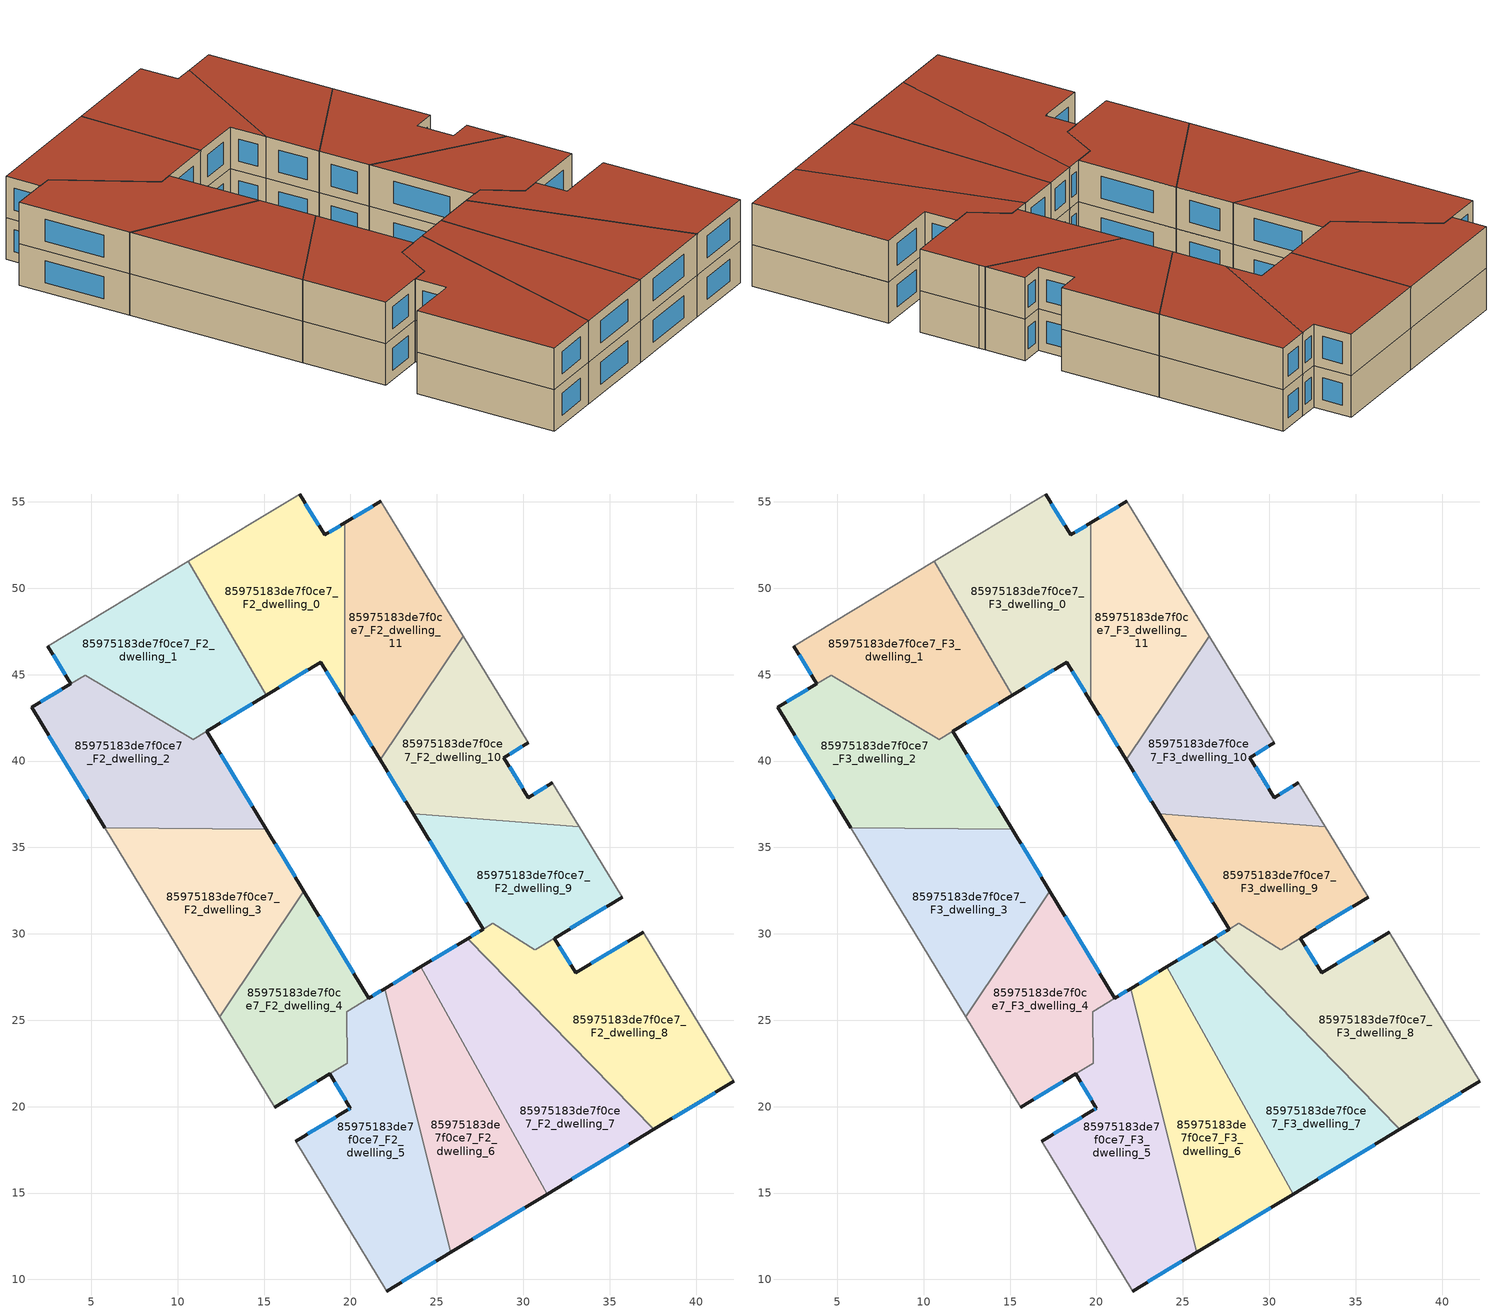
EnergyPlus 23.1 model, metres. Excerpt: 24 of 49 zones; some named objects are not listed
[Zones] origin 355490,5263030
85975183de7f0ce7_F2_dwelling_0
 floor to 85975183de7f0ce7_F1_dwelling_0 (EU_floor_Construction): 19.67,53.79 19.67,43.43 18.28,45.72 15.13,43.82 10.62,51.56 17.06,55.45 18.5,53.08 z6
 wall outside (EU_wall_Construction): 19.67,53.79 18.5,53.08 17.06,55.45 / 15.13,43.82 18.28,45.72 19.67,43.43 z6:9
 wall to 85975183de7f0ce7_F2_dwelling_11 (EU_wall_Construction): 19.67,43.43 19.67,53.79 z6:9
 wall to 85975183de7f0ce7_F2_dwelling_1 (EU_wall_Construction): 10.62,51.56 15.13,43.82 z6:9
 wall adiabatic (EU_wall_Construction): 17.06,55.45 10.62,51.56 z6:9
 window (EU_Window_Construction): 19.4,53.62 18.78,53.25 / 18.61,45.18 19.35,43.97 / 15.87,44.26 17.54,45.27 / 18.16,53.64 17.4,54.89 z6.7:8.3
85975183de7f0ce7_F2_dwelling_1
 floor to 85975183de7f0ce7_F1_dwelling_1 (EU_floor_Construction): 10.62,51.56 15.13,43.82 10.87,41.25 4.64,44.96 3.82,44.47 2.5,46.65 z6
 wall outside (EU_wall_Construction): 2.5,46.65 3.82,44.47 / 11.68,41.73 15.13,43.82 z6:9
 wall adiabatic (EU_wall_Construction): 10.62,51.56 2.5,46.65 z6:9
 wall to 85975183de7f0ce7_F2_dwelling_2 (EU_wall_Construction): 10.87,41.24 11.67,41.73 / 4.65,44.96 10.87,41.25 / 3.82,44.47 4.64,44.96 z6:9
 window (EU_Window_Construction): 2.81,46.14 3.51,44.98 / 12.49,42.22 14.32,43.33 z6.7:8.3
85975183de7f0ce7_F2_dwelling_10
 floor to 85975183de7f0ce7_F1_dwelling_10 (EU_floor_Construction): 26.53,47.21 30.28,41.04 28.88,40.2 30.29,37.89 31.69,38.73 33.23,36.19 23.62,36.94 21.71,40.08 z6
 wall outside (EU_wall_Construction): 31.69,38.73 30.29,37.89 28.88,40.2 30.28,41.04 / 21.71,40.08 23.62,36.94 z6:9
 wall to 85975183de7f0ce7_F2_dwelling_11 (EU_wall_Construction): 26.53,47.21 21.71,40.08 z6:9
 wall adiabatic (EU_wall_Construction): 30.28,41.04 26.53,47.21 / 33.23,36.19 31.69,38.73 z6:9
 wall to 85975183de7f0ce7_F2_dwelling_9 (EU_wall_Construction): 23.62,36.94 33.23,36.19 z6:9
 window (EU_Window_Construction): 29.21,40.4 29.95,40.85 / 29.96,38.43 29.21,39.66 / 31.36,38.53 30.61,38.09 / 22.16,39.34 23.17,37.68 z6.7:8.3
85975183de7f0ce7_F2_dwelling_11
 floor to 85975183de7f0ce7_F1_dwelling_11 (EU_floor_Construction): 21.77,55.04 26.53,47.21 21.71,40.08 19.67,43.43 19.67,53.79 z6
 wall outside (EU_wall_Construction): 21.77,55.04 19.67,53.79 / 19.67,43.43 21.71,40.08 z6:9
 wall adiabatic (EU_wall_Construction): 26.53,47.21 21.77,55.04 z6:9
 window (EU_Window_Construction): 21.27,54.75 20.17,54.08 / 20.15,42.64 21.23,40.87 z6.7:8.3
85975183de7f0ce7_F2_dwelling_2
 floor to 85975183de7f0ce7_F1_dwelling_2 (EU_floor_Construction): 11.67,41.73 15.13,36.04 5.8,36.14 1.56,43.11 3.82,44.47 4.65,44.96 10.87,41.24 z6
 wall outside (EU_wall_Construction): 15.13,36.04 11.67,41.73 / 3.82,44.46 1.56,43.11 5.8,36.14 z6:9
 wall to 85975183de7f0ce7_F2_dwelling_3 (EU_wall_Construction): 5.8,36.14 15.13,36.04 z6:9
 window (EU_Window_Construction): 14.31,37.38 12.48,40.39 / 2.55,41.47 4.8,37.78 / 3.29,44.15 2.09,43.43 z6.7:8.3
85975183de7f0ce7_F2_dwelling_3
 floor to 85975183de7f0ce7_F1_dwelling_3 (EU_floor_Construction): 15.13,36.04 17.3,32.46 12.43,25.22 5.8,36.14 z6
 wall outside (EU_wall_Construction): 17.3,32.46 15.13,36.04 z6:9
 wall to 85975183de7f0ce7_F2_dwelling_4 (EU_wall_Construction): 12.43,25.22 17.3,32.46 z6:9
 wall adiabatic (EU_wall_Construction): 5.8,36.14 12.43,25.22 z6:9
 window (EU_Window_Construction): 16.79,33.3 15.64,35.2 z6.7:8.3
85975183de7f0ce7_F2_dwelling_4
 floor to 85975183de7f0ce7_F1_dwelling_4 (EU_floor_Construction): 17.3,32.46 21.06,26.27 19.78,25.5 19.82,22.51 15.62,19.97 12.43,25.22 z6
 wall outside (EU_wall_Construction): 21.06,26.27 17.3,32.46 / 15.62,19.97 18.8,21.89 z6:9
 wall adiabatic (EU_wall_Construction): 12.43,25.22 15.62,19.97 z6:9
 wall to 85975183de7f0ce7_F2_dwelling_5 (EU_wall_Construction): 18.8,21.89 19.82,22.51 19.78,25.5 21.06,26.27 z6:9
 window (EU_Window_Construction): 20.18,27.73 18.18,31.01 / 16.37,20.42 18.05,21.44 z6.7:8.3
85975183de7f0ce7_F2_dwelling_5
 floor to 85975183de7f0ce7_F1_dwelling_5 (EU_floor_Construction): 21.98,26.83 25.81,11.58 22.09,9.33 16.83,17.99 19.85,19.81 20,19.91 18.8,21.89 19.82,22.51 19.78,25.5 z6
 wall outside (EU_wall_Construction): 21.98,26.83 21.07,26.28 / 22.09,9.33 25.81,11.58 / 18.8,21.89 20,19.91 19.85,19.81 16.83,17.99 z6:9
 wall to 85975183de7f0ce7_F2_dwelling_6 (EU_wall_Construction): 25.81,11.58 21.98,26.83 z6:9
 wall adiabatic (EU_wall_Construction): 16.83,17.99 22.09,9.33 z6:9
 window (EU_Window_Construction): 21.76,26.7 21.28,26.4 / 22.96,9.86 24.94,11.05 / 19.14,19.38 17.54,18.42 / 19.96,19.88 19.88,19.83 / 19.08,21.42 19.72,20.37 z6.7:8.3
85975183de7f0ce7_F2_dwelling_6
 floor to 85975183de7f0ce7_F1_dwelling_6 (EU_floor_Construction): 24.07,28.09 31.38,14.94 25.81,11.58 21.98,26.83 z6
 wall outside (EU_wall_Construction): 24.07,28.09 21.98,26.83 / 25.81,11.58 31.38,14.94 z6:9
 wall to 85975183de7f0ce7_F2_dwelling_7 (EU_wall_Construction): 31.38,14.94 24.07,28.09 z6:9
 window (EU_Window_Construction): 23.58,27.79 22.47,27.12 / 27.12,12.37 30.07,14.15 z6.7:8.3
85975183de7f0ce7_F2_dwelling_7
 floor to 85975183de7f0ce7_F1_dwelling_7 (EU_floor_Construction): 26.78,29.72 37.56,18.68 31.38,14.94 24.07,28.09 z6
 wall outside (EU_wall_Construction): 31.38,14.94 37.56,18.68 / 26.78,29.72 24.07,28.09 z6:9
 wall to 85975183de7f0ce7_F2_dwelling_8 (EU_wall_Construction): 37.56,18.68 26.78,29.72 z6:9
 window (EU_Window_Construction): 32.83,15.82 36.11,17.8 / 26.14,29.34 24.71,28.47 z6.7:8.3
85975183de7f0ce7_F2_dwelling_8
 floor to 85975183de7f0ce7_F1_dwelling_8 (EU_floor_Construction): 36.93,30.11 42.18,21.47 37.56,18.68 26.78,29.72 27.67,30.26 28.24,30.61 30.68,29.08 31.8,29.75 33.03,27.75 z6
 wall outside (EU_wall_Construction): 36.93,30.11 33.03,27.75 31.8,29.75 / 37.56,18.68 42.18,21.47 / 27.67,30.26 26.78,29.72 z6:9
 wall to 85975183de7f0ce7_F2_dwelling_9 (EU_wall_Construction): 28.24,30.61 27.68,30.27 / 31.8,29.75 30.68,29.08 28.25,30.61 z6:9
 wall adiabatic (EU_wall_Construction): 42.18,21.47 36.93,30.11 z6:9
 window (EU_Window_Construction): 32.74,28.22 32.09,29.28 / 36.01,29.55 33.94,28.3 / 38.64,19.33 41.09,20.81 / 27.46,30.14 26.99,29.85 z6.7:8.3
85975183de7f0ce7_F2_dwelling_9
 floor to 85975183de7f0ce7_F1_dwelling_9 (EU_floor_Construction): 33.46,35.83 35.71,32.12 31.8,29.75 30.68,29.08 28.24,30.61 27.68,30.27 23.62,36.94 33.23,36.19 z6
 wall outside (EU_wall_Construction): 23.62,36.94 27.68,30.27 / 31.81,29.76 35.71,32.12 z6:9
 wall adiabatic (EU_wall_Construction): 35.71,32.12 33.46,35.83 33.23,36.19 z6:9
 window (EU_Window_Construction): 24.57,35.38 26.73,31.84 / 32.72,30.31 34.8,31.56 z6.7:8.3
85975183de7f0ce7_F3_dwelling_0
 floor to 85975183de7f0ce7_F2_dwelling_0 (EU_floor_Construction): 19.67,53.79 19.67,43.43 18.28,45.72 15.13,43.82 10.62,51.56 17.06,55.45 18.5,53.08 z9
 wall outside (EU_wall_Construction): 19.67,53.79 18.5,53.08 17.06,55.45 / 15.13,43.82 18.28,45.72 19.67,43.43 z9:12
 wall to 85975183de7f0ce7_F3_dwelling_11 (EU_wall_Construction): 19.67,43.43 19.67,53.79 z9:12
 wall to 85975183de7f0ce7_F3_dwelling_1 (EU_wall_Construction): 10.62,51.56 15.13,43.82 z9:12
 wall adiabatic (EU_wall_Construction): 17.06,55.45 10.62,51.56 z9:12
 window (EU_Window_Construction): 19.4,53.62 18.78,53.25 / 18.61,45.18 19.35,43.97 / 15.87,44.26 17.54,45.27 / 18.16,53.64 17.4,54.89 z9.7:11.3
 roof outside (EU_roof_Construction): 19.67,43.43 19.67,53.79 18.5,53.08 17.06,55.45 10.62,51.56 15.13,43.82 18.28,45.72 z12
85975183de7f0ce7_F3_dwelling_1
 floor to 85975183de7f0ce7_F2_dwelling_1 (EU_floor_Construction): 10.62,51.56 15.13,43.82 10.87,41.25 4.64,44.96 3.82,44.47 2.5,46.65 z9
 wall outside (EU_wall_Construction): 2.5,46.65 3.82,44.47 / 11.68,41.73 15.13,43.82 z9:12
 wall adiabatic (EU_wall_Construction): 10.62,51.56 2.5,46.65 z9:12
 wall to 85975183de7f0ce7_F3_dwelling_2 (EU_wall_Construction): 10.87,41.24 11.67,41.73 / 4.65,44.96 10.87,41.25 / 3.82,44.47 4.64,44.96 z9:12
 window (EU_Window_Construction): 2.81,46.14 3.51,44.98 / 12.49,42.22 14.32,43.33 z9.7:11.3
 roof outside (EU_roof_Construction): 15.13,43.82 10.62,51.56 2.5,46.65 3.82,44.47 4.64,44.96 10.87,41.25 z12
85975183de7f0ce7_F3_dwelling_10
 floor to 85975183de7f0ce7_F2_dwelling_10 (EU_floor_Construction): 26.53,47.21 30.28,41.04 28.88,40.2 30.29,37.89 31.69,38.73 33.23,36.19 23.62,36.94 21.71,40.08 z9
 wall outside (EU_wall_Construction): 31.69,38.73 30.29,37.89 28.88,40.2 30.28,41.04 / 21.71,40.08 23.62,36.94 z9:12
 wall to 85975183de7f0ce7_F3_dwelling_11 (EU_wall_Construction): 26.53,47.21 21.71,40.08 z9:12
 wall adiabatic (EU_wall_Construction): 30.28,41.04 26.53,47.21 / 33.23,36.19 31.69,38.73 z9:12
 wall to 85975183de7f0ce7_F3_dwelling_9 (EU_wall_Construction): 23.62,36.94 33.23,36.19 z9:12
 window (EU_Window_Construction): 29.21,40.4 29.95,40.85 / 29.96,38.43 29.21,39.66 / 31.36,38.53 30.61,38.09 / 22.16,39.34 23.17,37.68 z9.7:11.3
 roof outside (EU_roof_Construction): 33.23,36.19 31.69,38.73 30.29,37.89 28.88,40.2 30.28,41.04 26.53,47.21 21.71,40.08 23.62,36.94 z12
85975183de7f0ce7_F3_dwelling_11
 floor to 85975183de7f0ce7_F2_dwelling_11 (EU_floor_Construction): 21.77,55.04 26.53,47.21 21.71,40.08 19.67,43.43 19.67,53.79 z9
 wall outside (EU_wall_Construction): 21.77,55.04 19.67,53.79 / 19.67,43.43 21.71,40.08 z9:12
 wall adiabatic (EU_wall_Construction): 26.53,47.21 21.77,55.04 z9:12
 window (EU_Window_Construction): 21.27,54.75 20.17,54.08 / 20.15,42.64 21.23,40.87 z9.7:11.3
 roof outside (EU_roof_Construction): 21.71,40.08 26.53,47.21 21.77,55.04 19.67,53.79 19.67,43.43 z12
85975183de7f0ce7_F3_dwelling_2
 floor to 85975183de7f0ce7_F2_dwelling_2 (EU_floor_Construction): 11.67,41.73 15.13,36.04 5.8,36.14 1.56,43.11 3.82,44.47 4.65,44.96 10.87,41.24 z9
 wall outside (EU_wall_Construction): 15.13,36.04 11.67,41.73 / 3.82,44.46 1.56,43.11 5.8,36.14 z9:12
 wall to 85975183de7f0ce7_F3_dwelling_3 (EU_wall_Construction): 5.8,36.14 15.13,36.04 z9:12
 window (EU_Window_Construction): 14.31,37.38 12.48,40.39 / 2.55,41.47 4.8,37.78 / 3.29,44.15 2.09,43.43 z9.7:11.3
 roof outside (EU_roof_Construction): 15.13,36.04 11.67,41.73 10.87,41.24 4.65,44.96 3.82,44.47 1.56,43.11 5.8,36.14 z12
85975183de7f0ce7_F3_dwelling_3
 floor to 85975183de7f0ce7_F2_dwelling_3 (EU_floor_Construction): 15.13,36.04 17.3,32.46 12.43,25.22 5.8,36.14 z9
 wall outside (EU_wall_Construction): 17.3,32.46 15.13,36.04 z9:12
 wall to 85975183de7f0ce7_F3_dwelling_4 (EU_wall_Construction): 12.43,25.22 17.3,32.46 z9:12
 wall adiabatic (EU_wall_Construction): 5.8,36.14 12.43,25.22 z9:12
 window (EU_Window_Construction): 16.79,33.3 15.64,35.2 z9.7:11.3
 roof outside (EU_roof_Construction): 12.43,25.22 17.3,32.46 15.13,36.04 5.8,36.14 z12
85975183de7f0ce7_F3_dwelling_4
 floor to 85975183de7f0ce7_F2_dwelling_4 (EU_floor_Construction): 17.3,32.46 21.06,26.27 19.78,25.5 19.82,22.51 15.62,19.97 12.43,25.22 z9
 wall outside (EU_wall_Construction): 21.06,26.27 17.3,32.46 / 15.62,19.97 18.8,21.89 z9:12
 wall adiabatic (EU_wall_Construction): 12.43,25.22 15.62,19.97 z9:12
 wall to 85975183de7f0ce7_F3_dwelling_5 (EU_wall_Construction): 18.8,21.89 19.82,22.51 19.78,25.5 21.06,26.27 z9:12
 window (EU_Window_Construction): 20.18,27.73 18.18,31.01 / 16.37,20.42 18.05,21.44 z9.7:11.3
 roof outside (EU_roof_Construction): 19.82,22.51 19.78,25.5 21.06,26.27 17.3,32.46 12.43,25.22 15.62,19.97 z12
85975183de7f0ce7_F3_dwelling_5
 floor to 85975183de7f0ce7_F2_dwelling_5 (EU_floor_Construction): 21.98,26.83 25.81,11.58 22.09,9.33 16.83,17.99 19.85,19.81 20,19.91 18.8,21.89 19.82,22.51 19.78,25.5 z9
 wall outside (EU_wall_Construction): 21.98,26.83 21.07,26.28 / 22.09,9.33 25.81,11.58 / 18.8,21.89 20,19.91 19.85,19.81 16.83,17.99 z9:12
 wall to 85975183de7f0ce7_F3_dwelling_6 (EU_wall_Construction): 25.81,11.58 21.98,26.83 z9:12
 wall adiabatic (EU_wall_Construction): 16.83,17.99 22.09,9.33 z9:12
 window (EU_Window_Construction): 21.76,26.7 21.28,26.4 / 22.96,9.86 24.94,11.05 / 19.14,19.38 17.54,18.42 / 19.96,19.88 19.88,19.83 / 19.08,21.42 19.72,20.37 z9.7:11.3
 roof outside (EU_roof_Construction): 25.81,11.58 21.98,26.83 19.78,25.5 19.82,22.51 18.8,21.89 20,19.91 19.85,19.81 16.83,17.99 22.09,9.33 z12
85975183de7f0ce7_F3_dwelling_6
 floor to 85975183de7f0ce7_F2_dwelling_6 (EU_floor_Construction): 24.07,28.09 31.38,14.94 25.81,11.58 21.98,26.83 z9
 wall outside (EU_wall_Construction): 24.07,28.09 21.98,26.83 / 25.81,11.58 31.38,14.94 z9:12
 wall to 85975183de7f0ce7_F3_dwelling_7 (EU_wall_Construction): 31.38,14.94 24.07,28.09 z9:12
 window (EU_Window_Construction): 23.58,27.79 22.47,27.12 / 27.12,12.37 30.07,14.15 z9.7:11.3
 roof outside (EU_roof_Construction): 31.38,14.94 24.07,28.09 21.98,26.83 25.81,11.58 z12
85975183de7f0ce7_F3_dwelling_7
 floor to 85975183de7f0ce7_F2_dwelling_7 (EU_floor_Construction): 26.78,29.72 37.56,18.68 31.38,14.94 24.07,28.09 z9
 wall outside (EU_wall_Construction): 31.38,14.94 37.56,18.68 / 26.78,29.72 24.07,28.09 z9:12
 wall to 85975183de7f0ce7_F3_dwelling_8 (EU_wall_Construction): 37.56,18.68 26.78,29.72 z9:12
 window (EU_Window_Construction): 32.83,15.82 36.11,17.8 / 26.14,29.34 24.71,28.47 z9.7:11.3
 roof outside (EU_roof_Construction): 37.56,18.68 26.78,29.72 24.07,28.09 31.38,14.94 z12
85975183de7f0ce7_F3_dwelling_8
 floor to 85975183de7f0ce7_F2_dwelling_8 (EU_floor_Construction): 36.93,30.11 42.18,21.47 37.56,18.68 26.78,29.72 27.67,30.26 28.24,30.61 30.68,29.08 31.8,29.75 33.03,27.75 z9
 wall outside (EU_wall_Construction): 36.93,30.11 33.03,27.75 31.8,29.75 / 37.56,18.68 42.18,21.47 / 27.67,30.26 26.78,29.72 z9:12
 wall to 85975183de7f0ce7_F3_dwelling_9 (EU_wall_Construction): 28.24,30.61 27.68,30.27 / 31.8,29.75 30.68,29.08 28.25,30.61 z9:12
 wall adiabatic (EU_wall_Construction): 42.18,21.47 36.93,30.11 z9:12
 window (EU_Window_Construction): 32.74,28.22 32.09,29.28 / 36.01,29.55 33.94,28.3 / 38.64,19.33 41.09,20.81 / 27.46,30.14 26.99,29.85 z9.7:11.3
 roof outside (EU_roof_Construction): 42.18,21.47 36.93,30.11 33.03,27.75 31.8,29.75 30.68,29.08 28.25,30.61 26.78,29.72 37.56,18.68 z12
85975183de7f0ce7_F3_dwelling_9
 floor to 85975183de7f0ce7_F2_dwelling_9 (EU_floor_Construction): 33.46,35.83 35.71,32.12 31.8,29.75 30.68,29.08 28.24,30.61 27.68,30.27 23.62,36.94 33.23,36.19 z9
 wall outside (EU_wall_Construction): 23.62,36.94 27.68,30.27 / 31.81,29.76 35.71,32.12 z9:12
 wall adiabatic (EU_wall_Construction): 35.71,32.12 33.46,35.83 33.23,36.19 z9:12
 window (EU_Window_Construction): 24.57,35.38 26.73,31.84 / 32.72,30.31 34.8,31.56 z9.7:11.3
 roof outside (EU_roof_Construction): 35.71,32.12 33.46,35.83 33.23,36.19 23.62,36.94 27.68,30.27 28.24,30.61 30.68,29.08 31.8,29.75 z12
[Building]
EU S2 Campaign: North Axis=0; Terrain=City; Solar Distribution=FullExterior
[Site:Location]
Budapest.Ferenc.Liszt.Intl.AP: Latitude=47.437; Longitude=19.256; Time Zone=1; Elevation=185
[SizingPeriod:WeatherFileDays]
AnnualSizingPeriod: Begin Month=1; Begin Day of Month=1; End Month=12; End Day of Month=31; Day of Week for Start Day=Monday; Use Weather File Daylight Saving Period=No; Use Weather File Rain and Snow Indicators=No
[MATERIAL]
EU_InternalMass_Material: Roughness=MediumRough; Thickness=0.1; Conductivity=1; Density=1800; Specific Heat=900; Thermal Absorptance=0.9; Solar Absorptance=0.7; Visible Absorptance=0.7
[MATERIAL:NOMASS] Roughness=MediumRough; Thermal Absorptance=0.9; Solar Absorptance=0.7; Visible Absorptance=0.7
Name | Thermal Resistance
EU_wall_NoMass | 0.832559
EU_roof_NoMass | 1.39638
EU_floor_NoMass | 0.872794
[WINDOWMATERIAL:SIMPLEGLAZINGSYSTEM]
EU_Window_SimpleGlazing: UFactor=2.79869; Solar Heat Gain Coefficient=0.75; Visible Transmittance=0.75
[CONSTRUCTION]
EU_wall_Construction: EU_wall_NoMass
EU_roof_Construction: EU_roof_NoMass
EU_floor_Construction: EU_floor_NoMass
EU_Window_Construction: EU_Window_SimpleGlazing
EU_InternalMass_Construction: EU_InternalMass_Material
[ZONE] Type=1; Multiplier=1; Ceiling Height=autocalculate; Floor Area=autocalculate; Part of Total Floor Area=Yes
Name | Volume
85975183de7f0ce7_F2_dwelling_0; 85975183de7f0ce7_F3_dwelling_0 | 201.66
85975183de7f0ce7_F2_dwelling_1; 85975183de7f0ce7_F3_dwelling_1 | 201.777
85975183de7f0ce7_F2_dwelling_10; 85975183de7f0ce7_F3_dwelling_10 | 180.999
85975183de7f0ce7_F2_dwelling_11; 85975183de7f0ce7_F3_dwelling_11 | 186.174
85975183de7f0ce7_F2_dwelling_2; 85975183de7f0ce7_F3_dwelling_2 | 201.518
85975183de7f0ce7_F2_dwelling_3; 85975183de7f0ce7_F3_dwelling_3 | 201.673
85975183de7f0ce7_F2_dwelling_4; 85975183de7f0ce7_F3_dwelling_4 | 172.231
85975183de7f0ce7_F2_dwelling_5; 85975183de7f0ce7_F3_dwelling_5 | 231.048
85975183de7f0ce7_F2_dwelling_6; 85975183de7f0ce7_F3_dwelling_6 | 201.702
85975183de7f0ce7_F2_dwelling_7; 85975183de7f0ce7_F3_dwelling_7 | 234.114
85975183de7f0ce7_F2_dwelling_8; 85975183de7f0ce7_F3_dwelling_8 | 239.182
85975183de7f0ce7_F2_dwelling_9; 85975183de7f0ce7_F3_dwelling_9 | 167.812
[INTERNALMASS] Construction=EU_InternalMass_Construction
Name | Zone or ZoneList | Surface Area
85975183de7f0ce7_F2_dwelling_0_EU_InternalMass | 85975183de7f0ce7_F2_dwelling_0 | 67.2198
85975183de7f0ce7_F2_dwelling_1_EU_InternalMass | 85975183de7f0ce7_F2_dwelling_1 | 67.2678
85975183de7f0ce7_F2_dwelling_2_EU_InternalMass | 85975183de7f0ce7_F2_dwelling_2 | 67.1741
85975183de7f0ce7_F2_dwelling_3_EU_InternalMass | 85975183de7f0ce7_F2_dwelling_3 | 67.2245
85975183de7f0ce7_F2_dwelling_4_EU_InternalMass | 85975183de7f0ce7_F2_dwelling_4 | 57.4092
85975183de7f0ce7_F2_dwelling_5_EU_InternalMass | 85975183de7f0ce7_F2_dwelling_5 | 77.0125
85975183de7f0ce7_F2_dwelling_6_EU_InternalMass | 85975183de7f0ce7_F2_dwelling_6 | 67.2338
85975183de7f0ce7_F2_dwelling_7_EU_InternalMass | 85975183de7f0ce7_F2_dwelling_7 | 78.0273
85975183de7f0ce7_F2_dwelling_8_EU_InternalMass | 85975183de7f0ce7_F2_dwelling_8 | 79.7378
85975183de7f0ce7_F2_dwelling_9_EU_InternalMass | 85975183de7f0ce7_F2_dwelling_9 | 55.9405
85975183de7f0ce7_F2_dwelling_10_EU_InternalMass | 85975183de7f0ce7_F2_dwelling_10 | 60.3297
85975183de7f0ce7_F2_dwelling_11_EU_InternalMass | 85975183de7f0ce7_F2_dwelling_11 | 62.0592
85975183de7f0ce7_F3_dwelling_0_EU_InternalMass | 85975183de7f0ce7_F3_dwelling_0 | 67.2198
85975183de7f0ce7_F3_dwelling_1_EU_InternalMass | 85975183de7f0ce7_F3_dwelling_1 | 67.2678
85975183de7f0ce7_F3_dwelling_2_EU_InternalMass | 85975183de7f0ce7_F3_dwelling_2 | 67.1741
85975183de7f0ce7_F3_dwelling_3_EU_InternalMass | 85975183de7f0ce7_F3_dwelling_3 | 67.2245
85975183de7f0ce7_F3_dwelling_4_EU_InternalMass | 85975183de7f0ce7_F3_dwelling_4 | 57.4092
85975183de7f0ce7_F3_dwelling_5_EU_InternalMass | 85975183de7f0ce7_F3_dwelling_5 | 77.0125
85975183de7f0ce7_F3_dwelling_6_EU_InternalMass | 85975183de7f0ce7_F3_dwelling_6 | 67.2338
85975183de7f0ce7_F3_dwelling_7_EU_InternalMass | 85975183de7f0ce7_F3_dwelling_7 | 78.0273
85975183de7f0ce7_F3_dwelling_8_EU_InternalMass | 85975183de7f0ce7_F3_dwelling_8 | 79.7378
85975183de7f0ce7_F3_dwelling_9_EU_InternalMass | 85975183de7f0ce7_F3_dwelling_9 | 55.9405
85975183de7f0ce7_F3_dwelling_10_EU_InternalMass | 85975183de7f0ce7_F3_dwelling_10 | 60.3297
85975183de7f0ce7_F3_dwelling_11_EU_InternalMass | 85975183de7f0ce7_F3_dwelling_11 | 62.0592
[OTHEREQUIPMENT] Fuel Type=Electricity; Design Level Calculation Method=Watts/Area; Power per Zone Floor Area=1; Fraction Latent=0; Fraction Radiant=0; Fraction Lost=0; Carbon Dioxide Generation Rate=0; EndUse Subcategory=EU_Step8_InternalGains
Name | Zone or ZoneList or Space or SpaceList | Schedule
EU_Step8_InternalGain_85975183de7f0ce7_F2_dwelling_0_f000 | 85975183de7f0ce7_F2_dwelling_0 | EU_Step8_GainSchedule_85975183de7f0ce7_F2_dwelling_0_f000
EU_Step8_InternalGain_85975183de7f0ce7_F2_dwelling_1_f000 | 85975183de7f0ce7_F2_dwelling_1 | EU_Step8_GainSchedule_85975183de7f0ce7_F2_dwelling_1_f000
EU_Step8_InternalGain_85975183de7f0ce7_F2_dwelling_2_f000 | 85975183de7f0ce7_F2_dwelling_2 | EU_Step8_GainSchedule_85975183de7f0ce7_F2_dwelling_2_f000
EU_Step8_InternalGain_85975183de7f0ce7_F2_dwelling_3_f000 | 85975183de7f0ce7_F2_dwelling_3 | EU_Step8_GainSchedule_85975183de7f0ce7_F2_dwelling_3_f000
EU_Step8_InternalGain_85975183de7f0ce7_F2_dwelling_4_f000 | 85975183de7f0ce7_F2_dwelling_4 | EU_Step8_GainSchedule_85975183de7f0ce7_F2_dwelling_4_f000
EU_Step8_InternalGain_85975183de7f0ce7_F2_dwelling_5_f000 | 85975183de7f0ce7_F2_dwelling_5 | EU_Step8_GainSchedule_85975183de7f0ce7_F2_dwelling_5_f000
EU_Step8_InternalGain_85975183de7f0ce7_F2_dwelling_6_f000 | 85975183de7f0ce7_F2_dwelling_6 | EU_Step8_GainSchedule_85975183de7f0ce7_F2_dwelling_6_f000
EU_Step8_InternalGain_85975183de7f0ce7_F2_dwelling_7_f000 | 85975183de7f0ce7_F2_dwelling_7 | EU_Step8_GainSchedule_85975183de7f0ce7_F2_dwelling_7_f000
EU_Step8_InternalGain_85975183de7f0ce7_F2_dwelling_8_f000 | 85975183de7f0ce7_F2_dwelling_8 | EU_Step8_GainSchedule_85975183de7f0ce7_F2_dwelling_8_f000
EU_Step8_InternalGain_85975183de7f0ce7_F2_dwelling_9_f000 | 85975183de7f0ce7_F2_dwelling_9 | EU_Step8_GainSchedule_85975183de7f0ce7_F2_dwelling_9_f000
EU_Step8_InternalGain_85975183de7f0ce7_F2_dwelling_10_f000 | 85975183de7f0ce7_F2_dwelling_10 | EU_Step8_GainSchedule_85975183de7f0ce7_F2_dwelling_10_f000
EU_Step8_InternalGain_85975183de7f0ce7_F2_dwelling_11_f000 | 85975183de7f0ce7_F2_dwelling_11 | EU_Step8_GainSchedule_85975183de7f0ce7_F2_dwelling_11_f000
EU_Step8_InternalGain_85975183de7f0ce7_F3_dwelling_0_f000 | 85975183de7f0ce7_F3_dwelling_0 | EU_Step8_GainSchedule_85975183de7f0ce7_F3_dwelling_0_f000
EU_Step8_InternalGain_85975183de7f0ce7_F3_dwelling_1_f000 | 85975183de7f0ce7_F3_dwelling_1 | EU_Step8_GainSchedule_85975183de7f0ce7_F3_dwelling_1_f000
EU_Step8_InternalGain_85975183de7f0ce7_F3_dwelling_2_f000 | 85975183de7f0ce7_F3_dwelling_2 | EU_Step8_GainSchedule_85975183de7f0ce7_F3_dwelling_2_f000
EU_Step8_InternalGain_85975183de7f0ce7_F3_dwelling_3_f000 | 85975183de7f0ce7_F3_dwelling_3 | EU_Step8_GainSchedule_85975183de7f0ce7_F3_dwelling_3_f000
EU_Step8_InternalGain_85975183de7f0ce7_F3_dwelling_4_f000 | 85975183de7f0ce7_F3_dwelling_4 | EU_Step8_GainSchedule_85975183de7f0ce7_F3_dwelling_4_f000
EU_Step8_InternalGain_85975183de7f0ce7_F3_dwelling_5_f000 | 85975183de7f0ce7_F3_dwelling_5 | EU_Step8_GainSchedule_85975183de7f0ce7_F3_dwelling_5_f000
EU_Step8_InternalGain_85975183de7f0ce7_F3_dwelling_6_f000 | 85975183de7f0ce7_F3_dwelling_6 | EU_Step8_GainSchedule_85975183de7f0ce7_F3_dwelling_6_f000
EU_Step8_InternalGain_85975183de7f0ce7_F3_dwelling_7_f000 | 85975183de7f0ce7_F3_dwelling_7 | EU_Step8_GainSchedule_85975183de7f0ce7_F3_dwelling_7_f000
EU_Step8_InternalGain_85975183de7f0ce7_F3_dwelling_8_f000 | 85975183de7f0ce7_F3_dwelling_8 | EU_Step8_GainSchedule_85975183de7f0ce7_F3_dwelling_8_f000
EU_Step8_InternalGain_85975183de7f0ce7_F3_dwelling_9_f000 | 85975183de7f0ce7_F3_dwelling_9 | EU_Step8_GainSchedule_85975183de7f0ce7_F3_dwelling_9_f000
EU_Step8_InternalGain_85975183de7f0ce7_F3_dwelling_10_f000 | 85975183de7f0ce7_F3_dwelling_10 | EU_Step8_GainSchedule_85975183de7f0ce7_F3_dwelling_10_f000
EU_Step8_InternalGain_85975183de7f0ce7_F3_dwelling_11_f000 | 85975183de7f0ce7_F3_dwelling_11 | EU_Step8_GainSchedule_85975183de7f0ce7_F3_dwelling_11_f000
[ZONEVENTILATION:DESIGNFLOWRATE] Schedule=EU_AlwaysOn; Design Flow Rate Calculation Method=AirChanges/Hour; Air Changes per Hour=0.475469; Ventilation Type=Natural; Fan Pressure Rise=0; Fan Total Efficiency=1; Constant Term Coefficient=1; Temperature Term Coefficient=0; Velocity Term Coefficient=0; Velocity Squared Term Coefficient=0; Minimum Indoor Temperature=-100; Maximum Indoor Temperature=100; Delta Temperature=-100; Minimum Outdoor Temperature=-100; Maximum Outdoor Temperature=100; Maximum Wind Speed=40
Name | Zone or ZoneList or Space or SpaceList
EU_ConstantAir_85975183de7f0ce7_F2_dwelling_0 | 85975183de7f0ce7_F2_dwelling_0
EU_ConstantAir_85975183de7f0ce7_F2_dwelling_1 | 85975183de7f0ce7_F2_dwelling_1
EU_ConstantAir_85975183de7f0ce7_F2_dwelling_2 | 85975183de7f0ce7_F2_dwelling_2
EU_ConstantAir_85975183de7f0ce7_F2_dwelling_3 | 85975183de7f0ce7_F2_dwelling_3
EU_ConstantAir_85975183de7f0ce7_F2_dwelling_4 | 85975183de7f0ce7_F2_dwelling_4
EU_ConstantAir_85975183de7f0ce7_F2_dwelling_5 | 85975183de7f0ce7_F2_dwelling_5
EU_ConstantAir_85975183de7f0ce7_F2_dwelling_6 | 85975183de7f0ce7_F2_dwelling_6
EU_ConstantAir_85975183de7f0ce7_F2_dwelling_7 | 85975183de7f0ce7_F2_dwelling_7
EU_ConstantAir_85975183de7f0ce7_F2_dwelling_8 | 85975183de7f0ce7_F2_dwelling_8
EU_ConstantAir_85975183de7f0ce7_F2_dwelling_9 | 85975183de7f0ce7_F2_dwelling_9
EU_ConstantAir_85975183de7f0ce7_F2_dwelling_10 | 85975183de7f0ce7_F2_dwelling_10
EU_ConstantAir_85975183de7f0ce7_F2_dwelling_11 | 85975183de7f0ce7_F2_dwelling_11
EU_ConstantAir_85975183de7f0ce7_F3_dwelling_0 | 85975183de7f0ce7_F3_dwelling_0
EU_ConstantAir_85975183de7f0ce7_F3_dwelling_1 | 85975183de7f0ce7_F3_dwelling_1
EU_ConstantAir_85975183de7f0ce7_F3_dwelling_2 | 85975183de7f0ce7_F3_dwelling_2
EU_ConstantAir_85975183de7f0ce7_F3_dwelling_3 | 85975183de7f0ce7_F3_dwelling_3
EU_ConstantAir_85975183de7f0ce7_F3_dwelling_4 | 85975183de7f0ce7_F3_dwelling_4
EU_ConstantAir_85975183de7f0ce7_F3_dwelling_5 | 85975183de7f0ce7_F3_dwelling_5
EU_ConstantAir_85975183de7f0ce7_F3_dwelling_6 | 85975183de7f0ce7_F3_dwelling_6
EU_ConstantAir_85975183de7f0ce7_F3_dwelling_7 | 85975183de7f0ce7_F3_dwelling_7
EU_ConstantAir_85975183de7f0ce7_F3_dwelling_8 | 85975183de7f0ce7_F3_dwelling_8
EU_ConstantAir_85975183de7f0ce7_F3_dwelling_9 | 85975183de7f0ce7_F3_dwelling_9
EU_ConstantAir_85975183de7f0ce7_F3_dwelling_10 | 85975183de7f0ce7_F3_dwelling_10
EU_ConstantAir_85975183de7f0ce7_F3_dwelling_11 | 85975183de7f0ce7_F3_dwelling_11
[HVACTEMPLATE:ZONE:IDEALLOADSAIRSYSTEM] System Availability Schedule=EU_AlwaysOn; Maximum Heating Supply Air Temperature=50; Minimum Cooling Supply Air Temperature=13; Maximum Heating Supply Air Humidity Ratio=0.0156; Minimum Cooling Supply Air Humidity Ratio=0.0077; Heating Limit=NoLimit; Cooling Limit=NoLimit; Heating Availability Schedule=EU_AlwaysOn; Cooling Availability Schedule=EU_CoolingOff; Dehumidification Control Type=ConstantSensibleHeatRatio; Cooling Sensible Heat Ratio=0.7; Dehumidification Setpoint=60; Humidification Control Type=None; Humidification Setpoint=30; Outdoor Air Method=None; Outdoor Air Flow Rate per Person=0.00944; Outdoor Air Flow Rate per Zone Floor Area=0; Outdoor Air Flow Rate per Zone=0; Demand Controlled Ventilation Type=None; Outdoor Air Economizer Type=NoEconomizer; Heat Recovery Type=None; Sensible Heat Recovery Effectiveness=0.7; Latent Heat Recovery Effectiveness=0.65
Name | Template Thermostat
85975183de7f0ce7_F2_dwelling_0 | EU_HeatOnly_85975183de7f0ce7_F2_dwelling_0
85975183de7f0ce7_F2_dwelling_1 | EU_HeatOnly_85975183de7f0ce7_F2_dwelling_1
85975183de7f0ce7_F2_dwelling_2 | EU_HeatOnly_85975183de7f0ce7_F2_dwelling_2
85975183de7f0ce7_F2_dwelling_3 | EU_HeatOnly_85975183de7f0ce7_F2_dwelling_3
85975183de7f0ce7_F2_dwelling_4 | EU_HeatOnly_85975183de7f0ce7_F2_dwelling_4
85975183de7f0ce7_F2_dwelling_5 | EU_HeatOnly_85975183de7f0ce7_F2_dwelling_5
85975183de7f0ce7_F2_dwelling_6 | EU_HeatOnly_85975183de7f0ce7_F2_dwelling_6
85975183de7f0ce7_F2_dwelling_7 | EU_HeatOnly_85975183de7f0ce7_F2_dwelling_7
85975183de7f0ce7_F2_dwelling_8 | EU_HeatOnly_85975183de7f0ce7_F2_dwelling_8
85975183de7f0ce7_F2_dwelling_9 | EU_HeatOnly_85975183de7f0ce7_F2_dwelling_9
85975183de7f0ce7_F2_dwelling_10 | EU_HeatOnly_85975183de7f0ce7_F2_dwelling_10
85975183de7f0ce7_F2_dwelling_11 | EU_HeatOnly_85975183de7f0ce7_F2_dwelling_11
85975183de7f0ce7_F3_dwelling_0 | EU_HeatOnly_85975183de7f0ce7_F3_dwelling_0
85975183de7f0ce7_F3_dwelling_1 | EU_HeatOnly_85975183de7f0ce7_F3_dwelling_1
85975183de7f0ce7_F3_dwelling_2 | EU_HeatOnly_85975183de7f0ce7_F3_dwelling_2
85975183de7f0ce7_F3_dwelling_3 | EU_HeatOnly_85975183de7f0ce7_F3_dwelling_3
85975183de7f0ce7_F3_dwelling_4 | EU_HeatOnly_85975183de7f0ce7_F3_dwelling_4
85975183de7f0ce7_F3_dwelling_5 | EU_HeatOnly_85975183de7f0ce7_F3_dwelling_5
85975183de7f0ce7_F3_dwelling_6 | EU_HeatOnly_85975183de7f0ce7_F3_dwelling_6
85975183de7f0ce7_F3_dwelling_7 | EU_HeatOnly_85975183de7f0ce7_F3_dwelling_7
85975183de7f0ce7_F3_dwelling_8 | EU_HeatOnly_85975183de7f0ce7_F3_dwelling_8
85975183de7f0ce7_F3_dwelling_9 | EU_HeatOnly_85975183de7f0ce7_F3_dwelling_9
85975183de7f0ce7_F3_dwelling_10 | EU_HeatOnly_85975183de7f0ce7_F3_dwelling_10
85975183de7f0ce7_F3_dwelling_11 | EU_HeatOnly_85975183de7f0ce7_F3_dwelling_11
[SIZING:ZONE] Zone Cooling Design Supply Air Temperature Input Method=SupplyAirTemperature; Zone Cooling Design Supply Air Temperature=13; Zone Heating Design Supply Air Temperature Input Method=SupplyAirTemperature; Zone Heating Design Supply Air Temperature=50; Zone Cooling Design Supply Air Humidity Ratio=0.008; Zone Heating Design Supply Air Humidity Ratio=0.008; Cooling Design Air Flow Method=DesignDay; Cooling Design Air Flow Rate=0; Cooling Minimum Air Flow per Zone Floor Area=0.000762; Cooling Minimum Air Flow=0; Cooling Minimum Air Flow Fraction=0.2; Heating Design Air Flow Method=DesignDay; Heating Design Air Flow Rate=0; Heating Maximum Air Flow per Zone Floor Area=0.002032; Heating Maximum Air Flow=0.141576; Heating Maximum Air Flow Fraction=0.3; Account for Dedicated Outdoor Air System=No; Dedicated Outdoor Air System Control Strategy=NeutralSupplyAir; Dedicated Outdoor Air Low Setpoint Temperature for Design=autosize; Dedicated Outdoor Air High Setpoint Temperature for Design=autosize; Zone Load Sizing Method=Sensible Load Only No Latent Load; Zone Latent Cooling Design Supply Air Humidity Ratio Input Method=HumidityRatioDifference; Zone Cooling Design Supply Air Humidity Ratio Difference=0.005; Zone Latent Heating Design Supply Air Humidity Ratio Input Method=HumidityRatioDifference; Zone Humidification Design Supply Air Humidity Ratio Difference=0.005
85975183de7f0ce7_F2_dwelling_0; 85975183de7f0ce7_F2_dwelling_1; 85975183de7f0ce7_F2_dwelling_2; 85975183de7f0ce7_F2_dwelling_3; 85975183de7f0ce7_F2_dwelling_4; 85975183de7f0ce7_F2_dwelling_5; 85975183de7f0ce7_F2_dwelling_6; 85975183de7f0ce7_F2_dwelling_7; 85975183de7f0ce7_F2_dwelling_8; 85975183de7f0ce7_F2_dwelling_9; 85975183de7f0ce7_F2_dwelling_10; 85975183de7f0ce7_F2_dwelling_11; 85975183de7f0ce7_F3_dwelling_0; 85975183de7f0ce7_F3_dwelling_1; 85975183de7f0ce7_F3_dwelling_2; 85975183de7f0ce7_F3_dwelling_3; 85975183de7f0ce7_F3_dwelling_4; 85975183de7f0ce7_F3_dwelling_5; 85975183de7f0ce7_F3_dwelling_6; 85975183de7f0ce7_F3_dwelling_7; 85975183de7f0ce7_F3_dwelling_8; 85975183de7f0ce7_F3_dwelling_9; 85975183de7f0ce7_F3_dwelling_10; 85975183de7f0ce7_F3_dwelling_11
[SCHEDULE:CONSTANT]
Name | Hourly Value
EU_AlwaysOn | 1
EU_CoolingOff | 0
[SCHEDULE:FILE] Column Number=1; Rows to Skip at Top=0; Number of Hours of Data=8760; Column Separator=Comma; Interpolate to Timestep=No; Minutes per Item=60; Adjust Schedule for Daylight Savings=Yes
Name | File
EU_Step8_GainSchedule_85975183de7f0ce7_F2_dwelling_0_f000 | ../../schedules/85975183de7f0ce7/85975183de7f0ce7_F2_dwelling_0_f000_gain.csv
EU_Step8_GainSchedule_85975183de7f0ce7_F2_dwelling_1_f000 | ../../schedules/85975183de7f0ce7/85975183de7f0ce7_F2_dwelling_1_f000_gain.csv
EU_Step8_GainSchedule_85975183de7f0ce7_F2_dwelling_2_f000 | ../../schedules/85975183de7f0ce7/85975183de7f0ce7_F2_dwelling_2_f000_gain.csv
EU_Step8_GainSchedule_85975183de7f0ce7_F2_dwelling_3_f000 | ../../schedules/85975183de7f0ce7/85975183de7f0ce7_F2_dwelling_3_f000_gain.csv
EU_Step8_GainSchedule_85975183de7f0ce7_F2_dwelling_4_f000 | ../../schedules/85975183de7f0ce7/85975183de7f0ce7_F2_dwelling_4_f000_gain.csv
EU_Step8_GainSchedule_85975183de7f0ce7_F2_dwelling_5_f000 | ../../schedules/85975183de7f0ce7/85975183de7f0ce7_F2_dwelling_5_f000_gain.csv
EU_Step8_GainSchedule_85975183de7f0ce7_F2_dwelling_6_f000 | ../../schedules/85975183de7f0ce7/85975183de7f0ce7_F2_dwelling_6_f000_gain.csv
EU_Step8_GainSchedule_85975183de7f0ce7_F2_dwelling_7_f000 | ../../schedules/85975183de7f0ce7/85975183de7f0ce7_F2_dwelling_7_f000_gain.csv
EU_Step8_GainSchedule_85975183de7f0ce7_F2_dwelling_8_f000 | ../../schedules/85975183de7f0ce7/85975183de7f0ce7_F2_dwelling_8_f000_gain.csv
EU_Step8_GainSchedule_85975183de7f0ce7_F2_dwelling_9_f000 | ../../schedules/85975183de7f0ce7/85975183de7f0ce7_F2_dwelling_9_f000_gain.csv
EU_Step8_GainSchedule_85975183de7f0ce7_F2_dwelling_10_f000 | ../../schedules/85975183de7f0ce7/85975183de7f0ce7_F2_dwelling_10_f000_gain.csv
EU_Step8_GainSchedule_85975183de7f0ce7_F2_dwelling_11_f000 | ../../schedules/85975183de7f0ce7/85975183de7f0ce7_F2_dwelling_11_f000_gain.csv
EU_Step8_GainSchedule_85975183de7f0ce7_F3_dwelling_0_f000 | ../../schedules/85975183de7f0ce7/85975183de7f0ce7_F3_dwelling_0_f000_gain.csv
EU_Step8_GainSchedule_85975183de7f0ce7_F3_dwelling_1_f000 | ../../schedules/85975183de7f0ce7/85975183de7f0ce7_F3_dwelling_1_f000_gain.csv
EU_Step8_GainSchedule_85975183de7f0ce7_F3_dwelling_2_f000 | ../../schedules/85975183de7f0ce7/85975183de7f0ce7_F3_dwelling_2_f000_gain.csv
EU_Step8_GainSchedule_85975183de7f0ce7_F3_dwelling_3_f000 | ../../schedules/85975183de7f0ce7/85975183de7f0ce7_F3_dwelling_3_f000_gain.csv
EU_Step8_GainSchedule_85975183de7f0ce7_F3_dwelling_4_f000 | ../../schedules/85975183de7f0ce7/85975183de7f0ce7_F3_dwelling_4_f000_gain.csv
EU_Step8_GainSchedule_85975183de7f0ce7_F3_dwelling_5_f000 | ../../schedules/85975183de7f0ce7/85975183de7f0ce7_F3_dwelling_5_f000_gain.csv
EU_Step8_GainSchedule_85975183de7f0ce7_F3_dwelling_6_f000 | ../../schedules/85975183de7f0ce7/85975183de7f0ce7_F3_dwelling_6_f000_gain.csv
EU_Step8_GainSchedule_85975183de7f0ce7_F3_dwelling_7_f000 | ../../schedules/85975183de7f0ce7/85975183de7f0ce7_F3_dwelling_7_f000_gain.csv
EU_Step8_GainSchedule_85975183de7f0ce7_F3_dwelling_8_f000 | ../../schedules/85975183de7f0ce7/85975183de7f0ce7_F3_dwelling_8_f000_gain.csv
EU_Step8_GainSchedule_85975183de7f0ce7_F3_dwelling_9_f000 | ../../schedules/85975183de7f0ce7/85975183de7f0ce7_F3_dwelling_9_f000_gain.csv
EU_Step8_GainSchedule_85975183de7f0ce7_F3_dwelling_10_f000 | ../../schedules/85975183de7f0ce7/85975183de7f0ce7_F3_dwelling_10_f000_gain.csv
EU_Step8_GainSchedule_85975183de7f0ce7_F3_dwelling_11_f000 | ../../schedules/85975183de7f0ce7/85975183de7f0ce7_F3_dwelling_11_f000_gain.csv
